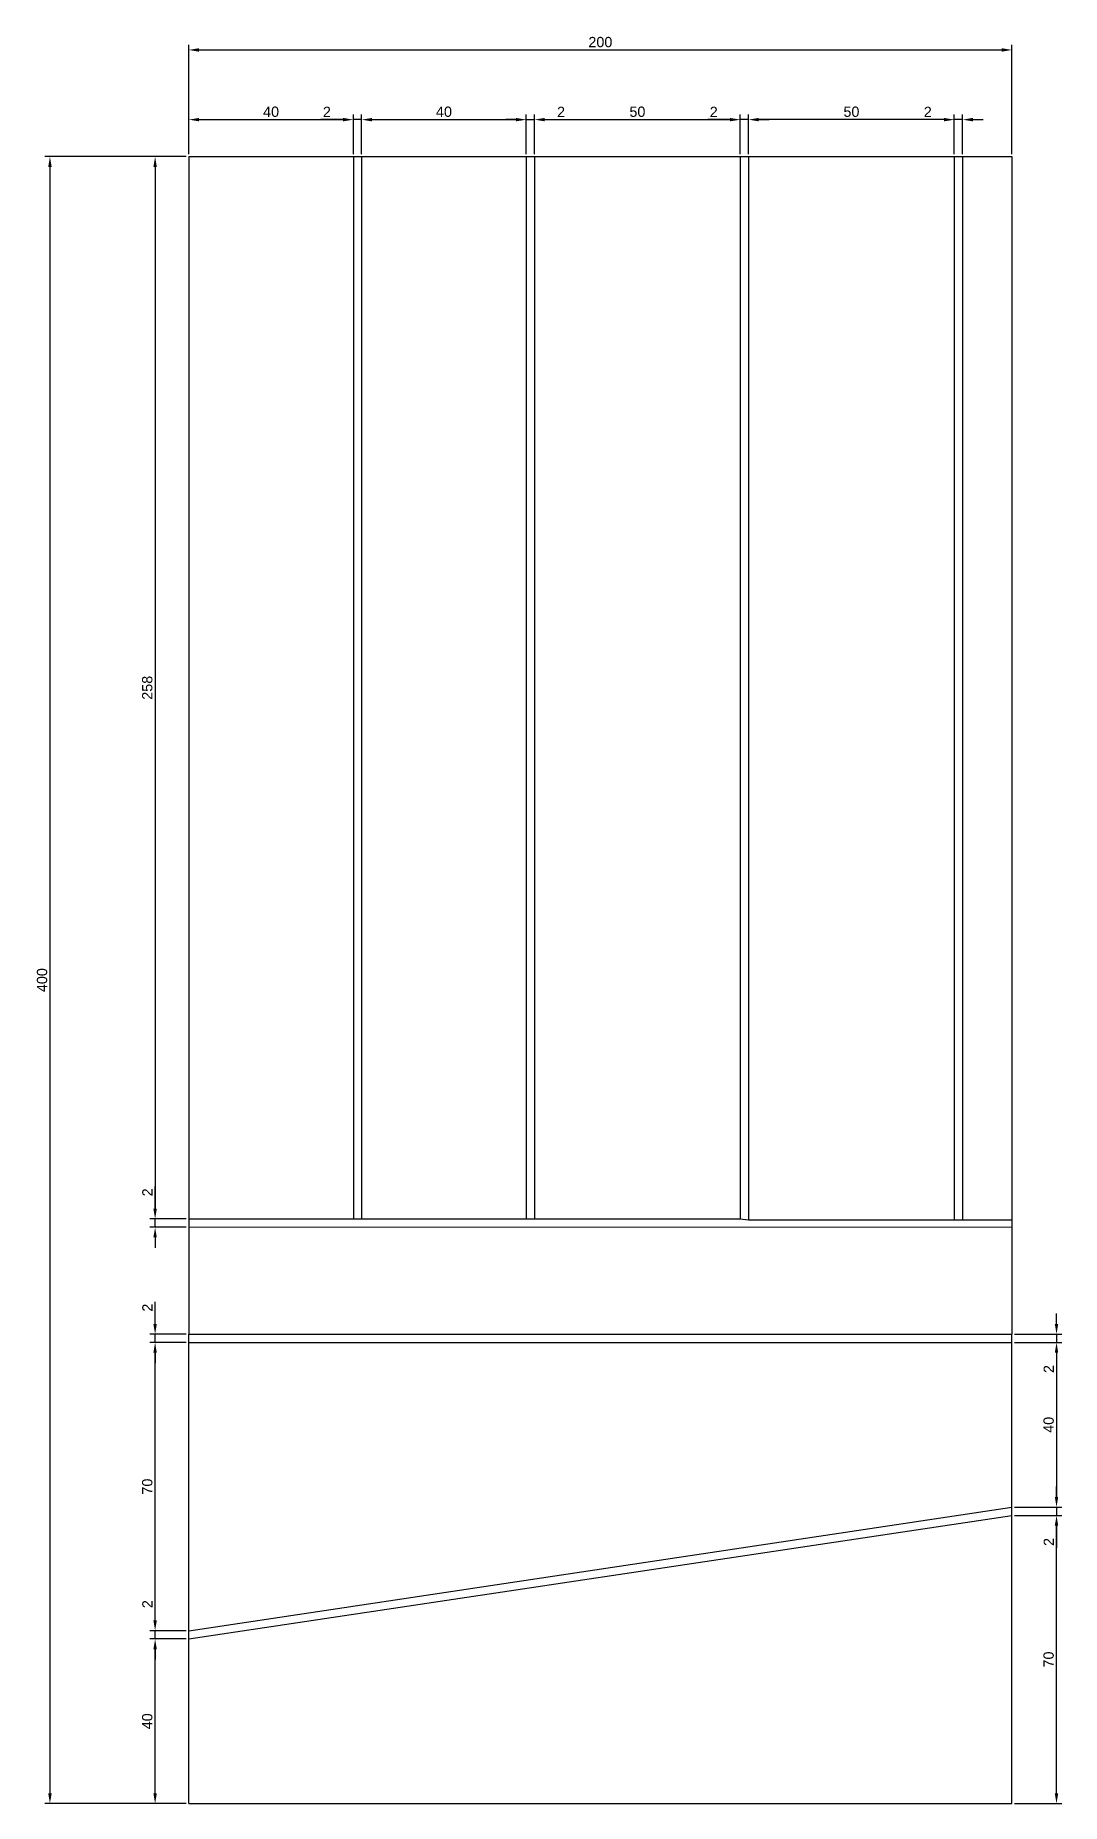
# Model space of a CAD drawing. Header units: millimetres. Extents: x -37 to 212, y 0 to 429.
import ezdxf

# ---------------------------------------------------------------- set-up
doc = ezdxf.new("R2010")
doc.units = ezdxf.units.MM
doc.layers.add('Anno', color=3, linetype='Continuous')
doc.styles.get("Standard").update_dxf_attribs({"font": 'arial.ttf'})
doc.dimstyles.new('ISO-25', dxfattribs={"dimtxt": 2.5, "dimasz": 2.5, "dimexe": 1.25, "dimexo": 0.625, "dimtad": 1, "dimtxsty": 'Standard', "dimcen": 2.5, "dimadec": 0, "dimazin": 0, "dimtfac": 1, "dimtmove": 0, "dimatfit": 3, "dimfxl": 1, "dimarcsym": 0})

# ---------------------------------------------------------------- blocks, each defined once
blk = doc.blocks.new('*D1')
at = {"layer": 'Anno', "color": 0, "lineweight": -2, "transparency": 16777216}
for p, q in [((0, 400.62), (0, 410.23)), ((2.5, 408.98), (37.5, 408.98)), ((40, 400.62), (40, 410.23))]:
    blk.add_line(p, q, dxfattribs=at)
at = {"layer": 'Anno', "color": 0, "transparency": 16777216}
for points in [[(2.5, 409.4), (2.5, 408.57), (0, 408.98)], [(37.5, 409.4), (37.5, 408.57), (40, 408.98)]]:
    blk.add_solid(points, dxfattribs=at)
at = {"layer": 'Defpoints', "color": 0, "transparency": 16777216}
for p in [(40, 408.98), (0, 400), (40, 400)]:
    blk.add_point(p, dxfattribs=at)
at = {"layer": 'Anno', "color": 0, "transparency": 16777216, "insert": (20, 410.89), "char_height": 2.5, "attachment_point": 5}
blk.add_mtext('40', dxfattribs=at)
blk = doc.blocks.new('*D2')
at = {"layer": 'Anno', "color": 0, "lineweight": -2, "transparency": 16777216}
for p, q in [((37.5, 408.98), (32.09, 408.98)), ((40, 400.62), (40, 410.23)), ((42, 408.98), (40, 408.98)), ((42, 400.62), (42, 410.23)), ((44.5, 408.98), (47, 408.98))]:
    blk.add_line(p, q, dxfattribs=at)
at = {"layer": 'Anno', "color": 0, "transparency": 16777216}
for points in [[(37.5, 409.4), (37.5, 408.57), (40, 408.98)], [(44.5, 409.4), (44.5, 408.57), (42, 408.98)]]:
    blk.add_solid(points, dxfattribs=at)
at = {"layer": 'Defpoints', "color": 0, "transparency": 16777216}
for p in [(40, 408.98), (40, 400), (42, 400)]:
    blk.add_point(p, dxfattribs=at)
at = {"layer": 'Anno', "color": 0, "transparency": 16777216, "insert": (33.55, 410.86), "char_height": 2.5, "attachment_point": 5}
blk.add_mtext('2', dxfattribs=at)
blk = doc.blocks.new('*D3')
at = {"layer": 'Anno', "color": 0, "lineweight": -2, "transparency": 16777216}
for p, q in [((42, 400.62), (42, 410.23)), ((44.5, 408.98), (79.5, 408.98)), ((82, 400.62), (82, 410.23))]:
    blk.add_line(p, q, dxfattribs=at)
at = {"layer": 'Anno', "color": 0, "transparency": 16777216}
for points in [[(44.5, 409.4), (44.5, 408.57), (42, 408.98)], [(79.5, 409.4), (79.5, 408.57), (82, 408.98)]]:
    blk.add_solid(points, dxfattribs=at)
at = {"layer": 'Defpoints', "color": 0, "transparency": 16777216}
for p in [(82, 408.98), (42, 400), (82, 400)]:
    blk.add_point(p, dxfattribs=at)
at = {"layer": 'Anno', "color": 0, "transparency": 16777216, "insert": (62, 410.89), "char_height": 2.5, "attachment_point": 5}
blk.add_mtext('40', dxfattribs=at)
blk = doc.blocks.new('*D4')
at = {"layer": 'Anno', "color": 0, "lineweight": -2, "transparency": 16777216}
for p, q in [((79.5, 408.98), (77, 408.98)), ((82, 400.62), (82, 410.23)), ((82, 408.98), (84, 408.98)), ((84, 400.62), (84, 410.23)), ((86.5, 408.98), (91.91, 408.98))]:
    blk.add_line(p, q, dxfattribs=at)
at = {"layer": 'Anno', "color": 0, "transparency": 16777216}
for points in [[(79.5, 409.4), (79.5, 408.57), (82, 408.98)], [(86.5, 409.4), (86.5, 408.57), (84, 408.98)]]:
    blk.add_solid(points, dxfattribs=at)
at = {"layer": 'Defpoints', "color": 0, "transparency": 16777216}
for p in [(84, 408.98), (82, 400), (84, 400)]:
    blk.add_point(p, dxfattribs=at)
at = {"layer": 'Anno', "color": 0, "transparency": 16777216, "insert": (90.45, 410.86), "char_height": 2.5, "attachment_point": 5}
blk.add_mtext('2', dxfattribs=at)
blk = doc.blocks.new('*D5')
at = {"layer": 'Anno', "color": 0, "lineweight": -2, "transparency": 16777216}
for p, q in [((84, 400.62), (84, 410.23)), ((86.5, 408.98), (131.5, 408.98)), ((134, 400.62), (134, 410.23))]:
    blk.add_line(p, q, dxfattribs=at)
at = {"layer": 'Anno', "color": 0, "transparency": 16777216}
for points in [[(86.5, 409.4), (86.5, 408.57), (84, 408.98)], [(131.5, 409.4), (131.5, 408.57), (134, 408.98)]]:
    blk.add_solid(points, dxfattribs=at)
at = {"layer": 'Defpoints', "color": 0, "transparency": 16777216}
for p in [(134, 408.98), (84, 400), (134, 400)]:
    blk.add_point(p, dxfattribs=at)
at = {"layer": 'Anno', "color": 0, "transparency": 16777216, "insert": (109, 410.89), "char_height": 2.5, "attachment_point": 5}
blk.add_mtext('50', dxfattribs=at)
blk = doc.blocks.new('*D7')
at = {"layer": 'Anno', "color": 0, "lineweight": -2, "transparency": 16777216}
for p, q in [((131.5, 408.98), (126.09, 408.98)), ((134, 400.62), (134, 410.23)), ((136, 408.98), (134, 408.98)), ((136, 400.62), (136, 410.23)), ((138.5, 408.98), (141, 408.98))]:
    blk.add_line(p, q, dxfattribs=at)
at = {"layer": 'Anno', "color": 0, "transparency": 16777216}
for points in [[(131.5, 409.4), (131.5, 408.57), (134, 408.98)], [(138.5, 409.4), (138.5, 408.57), (136, 408.98)]]:
    blk.add_solid(points, dxfattribs=at)
at = {"layer": 'Defpoints', "color": 0, "transparency": 16777216}
for p in [(134, 408.98), (134, 400), (136, 400)]:
    blk.add_point(p, dxfattribs=at)
at = {"layer": 'Anno', "color": 0, "transparency": 16777216, "insert": (127.55, 410.86), "char_height": 2.5, "attachment_point": 5}
blk.add_mtext('2', dxfattribs=at)
blk = doc.blocks.new('*D8')
at = {"layer": 'Anno', "color": 0, "lineweight": -2, "transparency": 16777216}
for p, q in [((136, 400.62), (136, 410.23)), ((183.5, 408.98), (138.5, 408.98)), ((186, 400.62), (186, 410.23))]:
    blk.add_line(p, q, dxfattribs=at)
at = {"layer": 'Anno', "color": 0, "transparency": 16777216}
for points in [[(138.5, 409.4), (138.5, 408.57), (136, 408.98)], [(183.5, 409.4), (183.5, 408.57), (186, 408.98)]]:
    blk.add_solid(points, dxfattribs=at)
at = {"layer": 'Defpoints', "color": 0, "transparency": 16777216}
for p in [(136, 408.98), (136, 400), (186, 400)]:
    blk.add_point(p, dxfattribs=at)
at = {"layer": 'Anno', "color": 0, "transparency": 16777216, "insert": (161, 410.89), "char_height": 2.5, "attachment_point": 5}
blk.add_mtext('50', dxfattribs=at)
blk = doc.blocks.new('*D9')
at = {"layer": 'Anno', "color": 0, "lineweight": -2, "transparency": 16777216}
for p, q in [((183.5, 408.98), (178.09, 408.98)), ((186, 400.62), (186, 410.23)), ((188, 408.98), (186, 408.98)), ((188, 400.62), (188, 410.23)), ((190.5, 408.98), (193, 408.98))]:
    blk.add_line(p, q, dxfattribs=at)
at = {"layer": 'Anno', "color": 0, "transparency": 16777216}
for points in [[(183.5, 409.4), (183.5, 408.57), (186, 408.98)], [(190.5, 409.4), (190.5, 408.57), (188, 408.98)]]:
    blk.add_solid(points, dxfattribs=at)
at = {"layer": 'Defpoints', "color": 0, "transparency": 16777216}
for p in [(186, 408.98), (186, 400), (188, 400)]:
    blk.add_point(p, dxfattribs=at)
at = {"layer": 'Anno', "color": 0, "transparency": 16777216, "insert": (179.55, 410.86), "char_height": 2.5, "attachment_point": 5}
blk.add_mtext('2', dxfattribs=at)
blk = doc.blocks.new('*D12')
at = {"layer": 'Anno', "color": 0, "lineweight": -2, "transparency": 16777216}
for p, q in [((-8.18, 116.5), (-8.18, 121.91)), ((-0.62, 114), (-9.43, 114)), ((-0.62, 112), (-9.43, 112)), ((-8.18, 112), (-8.18, 114)), ((-8.18, 109.5), (-8.18, 107))]:
    blk.add_line(p, q, dxfattribs=at)
at = {"layer": 'Anno', "color": 0, "transparency": 16777216}
for points in [[(-8.6, 116.5), (-7.77, 116.5), (-8.18, 114)], [(-8.6, 109.5), (-7.77, 109.5), (-8.18, 112)]]:
    blk.add_solid(points, dxfattribs=at)
at = {"layer": 'Defpoints', "color": 0, "transparency": 16777216}
for p in [(-8.18, 114), (0, 114), (0, 112)]:
    blk.add_point(p, dxfattribs=at)
at = {"layer": 'Anno', "color": 0, "transparency": 16777216, "insert": (-10.06, 120.45), "char_height": 2.5, "attachment_point": 5, "rotation": 90}
blk.add_mtext('2', dxfattribs=at)
blk = doc.blocks.new('*D13')
at = {"layer": 'Anno', "color": 0, "lineweight": -2, "transparency": 16777216}
for p, q in [((-0.62, 112), (-9.43, 112)), ((-8.18, 44.5), (-8.18, 109.5)), ((-0.62, 42), (-9.43, 42))]:
    blk.add_line(p, q, dxfattribs=at)
at = {"layer": 'Anno', "color": 0, "transparency": 16777216}
for points in [[(-8.6, 109.5), (-7.77, 109.5), (-8.18, 112)], [(-8.6, 44.5), (-7.77, 44.5), (-8.18, 42)]]:
    blk.add_solid(points, dxfattribs=at)
at = {"layer": 'Defpoints', "color": 0, "transparency": 16777216}
for p in [(-8.18, 112), (0, 112), (0, 42)]:
    blk.add_point(p, dxfattribs=at)
at = {"layer": 'Anno', "color": 0, "transparency": 16777216, "insert": (-10.08, 77), "char_height": 2.5, "attachment_point": 5, "rotation": 90}
blk.add_mtext('70', dxfattribs=at)
blk = doc.blocks.new('*D14')
at = {"layer": 'Anno', "color": 0, "lineweight": -2, "transparency": 16777216}
for p, q in [((-8.18, 44.5), (-8.18, 49.91)), ((-0.62, 42), (-9.43, 42)), ((-0.62, 40), (-9.43, 40)), ((-8.18, 40), (-8.18, 42)), ((-8.18, 37.5), (-8.18, 35))]:
    blk.add_line(p, q, dxfattribs=at)
at = {"layer": 'Anno', "color": 0, "transparency": 16777216}
for points in [[(-8.6, 44.5), (-7.77, 44.5), (-8.18, 42)], [(-8.6, 37.5), (-7.77, 37.5), (-8.18, 40)]]:
    blk.add_solid(points, dxfattribs=at)
at = {"layer": 'Defpoints', "color": 0, "transparency": 16777216}
for p in [(-8.18, 42), (0, 42), (0, 40)]:
    blk.add_point(p, dxfattribs=at)
at = {"layer": 'Anno', "color": 0, "transparency": 16777216, "insert": (-10.06, 48.45), "char_height": 2.5, "attachment_point": 5, "rotation": 90}
blk.add_mtext('2', dxfattribs=at)
blk = doc.blocks.new('*D15')
at = {"layer": 'Anno', "color": 0, "lineweight": -2, "transparency": 16777216}
for p, q in [((-0.62, 40), (-9.43, 40)), ((-8.18, 2.5), (-8.18, 37.5)), ((-0.62, 0), (-9.43, 0))]:
    blk.add_line(p, q, dxfattribs=at)
at = {"layer": 'Anno', "color": 0, "transparency": 16777216}
for points in [[(-8.6, 37.5), (-7.77, 37.5), (-8.18, 40)], [(-8.6, 2.5), (-7.77, 2.5), (-8.18, 0)]]:
    blk.add_solid(points, dxfattribs=at)
at = {"layer": 'Defpoints', "color": 0, "transparency": 16777216}
for p in [(-8.18, 40), (0, 40), (0, 0)]:
    blk.add_point(p, dxfattribs=at)
at = {"layer": 'Anno', "color": 0, "transparency": 16777216, "insert": (-10.08, 20), "char_height": 2.5, "attachment_point": 5, "rotation": 90}
blk.add_mtext('40', dxfattribs=at)
blk = doc.blocks.new('*D16')
at = {"layer": 'Anno', "color": 0, "lineweight": -2, "transparency": 16777216}
for p, q in [((200.62, 70), (212.08, 70)), ((210.83, 2.5), (210.83, 67.5)), ((200.62, 0), (212.08, 0))]:
    blk.add_line(p, q, dxfattribs=at)
at = {"layer": 'Anno', "color": 0, "transparency": 16777216}
for points in [[(210.41, 67.5), (211.24, 67.5), (210.83, 70)], [(210.41, 2.5), (211.24, 2.5), (210.83, 0)]]:
    blk.add_solid(points, dxfattribs=at)
at = {"layer": 'Defpoints', "color": 0, "transparency": 16777216}
for p in [(200, 70), (210.83, 70), (200, 0)]:
    blk.add_point(p, dxfattribs=at)
at = {"layer": 'Anno', "color": 0, "transparency": 16777216, "insert": (208.92, 35), "char_height": 2.5, "attachment_point": 5, "rotation": 90}
blk.add_mtext('70', dxfattribs=at)
blk = doc.blocks.new('*D17')
at = {"layer": 'Anno', "color": 0, "lineweight": -2, "transparency": 16777216}
for p, q in [((210.83, 74.5), (210.83, 77)), ((200.62, 72), (212.08, 72)), ((200.62, 70), (212.08, 70)), ((210.83, 72), (210.83, 70)), ((210.83, 67.5), (210.83, 62.09))]:
    blk.add_line(p, q, dxfattribs=at)
at = {"layer": 'Anno', "color": 0, "transparency": 16777216}
for points in [[(210.41, 74.5), (211.24, 74.5), (210.83, 72)], [(210.41, 67.5), (211.24, 67.5), (210.83, 70)]]:
    blk.add_solid(points, dxfattribs=at)
at = {"layer": 'Defpoints', "color": 0, "transparency": 16777216}
for p in [(200, 72), (200, 70), (210.83, 70)]:
    blk.add_point(p, dxfattribs=at)
at = {"layer": 'Anno', "color": 0, "transparency": 16777216, "insert": (208.95, 63.55), "char_height": 2.5, "attachment_point": 5, "rotation": 90}
blk.add_mtext('2', dxfattribs=at)
blk = doc.blocks.new('*D18')
at = {"layer": 'Anno', "color": 0, "lineweight": -2, "transparency": 16777216}
for p, q in [((200.62, 112), (212.08, 112)), ((210.83, 109.5), (210.83, 74.5)), ((200.62, 72), (212.08, 72))]:
    blk.add_line(p, q, dxfattribs=at)
at = {"layer": 'Anno', "color": 0, "transparency": 16777216}
for points in [[(210.41, 109.5), (211.24, 109.5), (210.83, 112)], [(210.41, 74.5), (211.24, 74.5), (210.83, 72)]]:
    blk.add_solid(points, dxfattribs=at)
at = {"layer": 'Defpoints', "color": 0, "transparency": 16777216}
for p in [(200, 112), (200, 72), (210.83, 72)]:
    blk.add_point(p, dxfattribs=at)
at = {"layer": 'Anno', "color": 0, "transparency": 16777216, "insert": (208.92, 92), "char_height": 2.5, "attachment_point": 5, "rotation": 90}
blk.add_mtext('40', dxfattribs=at)
blk = doc.blocks.new('*D19')
at = {"layer": 'Anno', "color": 0, "lineweight": -2, "transparency": 16777216}
for p, q in [((210.83, 116.5), (210.83, 119)), ((200.62, 114), (212.08, 114)), ((200.62, 112), (212.08, 112)), ((210.83, 114), (210.83, 112)), ((210.83, 109.5), (210.83, 104.09))]:
    blk.add_line(p, q, dxfattribs=at)
at = {"layer": 'Anno', "color": 0, "transparency": 16777216}
for points in [[(210.41, 116.5), (211.24, 116.5), (210.83, 114)], [(210.41, 109.5), (211.24, 109.5), (210.83, 112)]]:
    blk.add_solid(points, dxfattribs=at)
at = {"layer": 'Defpoints', "color": 0, "transparency": 16777216}
for p in [(200, 114), (200, 112), (210.83, 112)]:
    blk.add_point(p, dxfattribs=at)
at = {"layer": 'Anno', "color": 0, "transparency": 16777216, "insert": (208.95, 105.55), "char_height": 2.5, "attachment_point": 5, "rotation": 90}
blk.add_mtext('2', dxfattribs=at)
blk = doc.blocks.new('*D20')
at = {"layer": 'Anno', "color": 0, "lineweight": -2, "transparency": 16777216}
for p, q in [((0, 400.62), (0, 427.16)), ((2.5, 425.91), (197.5, 425.91)), ((200, 400.62), (200, 427.16))]:
    blk.add_line(p, q, dxfattribs=at)
at = {"layer": 'Anno', "color": 0, "transparency": 16777216}
for points in [[(2.5, 426.33), (2.5, 425.49), (0, 425.91)], [(197.5, 426.33), (197.5, 425.49), (200, 425.91)]]:
    blk.add_solid(points, dxfattribs=at)
at = {"layer": 'Defpoints', "color": 0, "transparency": 16777216}
for p in [(200, 425.91), (0, 400), (200, 400)]:
    blk.add_point(p, dxfattribs=at)
at = {"layer": 'Anno', "color": 0, "transparency": 16777216, "insert": (100, 427.81), "char_height": 2.5, "attachment_point": 5}
blk.add_mtext('200', dxfattribs=at)
blk = doc.blocks.new('*D21')
at = {"layer": 'Anno', "color": 0, "lineweight": -2, "transparency": 16777216}
for p, q in [((-0.62, 400), (-34.99, 400)), ((-33.74, 397.5), (-33.74, 2.5)), ((-0.62, 0), (-34.99, 0))]:
    blk.add_line(p, q, dxfattribs=at)
at = {"layer": 'Anno', "color": 0, "transparency": 16777216}
for points in [[(-34.15, 397.5), (-33.32, 397.5), (-33.74, 400)], [(-34.15, 2.5), (-33.32, 2.5), (-33.74, 0)]]:
    blk.add_solid(points, dxfattribs=at)
at = {"layer": 'Defpoints', "color": 0, "transparency": 16777216}
for p in [(0, 400), (-33.74, 0), (0, 0)]:
    blk.add_point(p, dxfattribs=at)
at = {"layer": 'Anno', "color": 0, "transparency": 16777216, "insert": (-35.64, 200), "char_height": 2.5, "attachment_point": 5, "rotation": 90}
blk.add_mtext('400', dxfattribs=at)
blk = doc.blocks.new('*D22')
at = {"layer": 'Anno', "color": 0, "lineweight": -2, "transparency": 16777216}
for p, q in [((-0.63, 400), (-9.43, 400)), ((-8.18, 397.5), (-8.18, 144.5)), ((-0.63, 142), (-9.43, 142))]:
    blk.add_line(p, q, dxfattribs=at)
at = {"layer": 'Anno', "color": 0, "transparency": 16777216}
for points in [[(-8.6, 397.5), (-7.77, 397.5), (-8.18, 400)], [(-8.6, 144.5), (-7.77, 144.5), (-8.18, 142)]]:
    blk.add_solid(points, dxfattribs=at)
at = {"layer": 'Defpoints', "color": 0, "transparency": 16777216}
for p in [(0, 400), (-8.18, 142), (0, 142)]:
    blk.add_point(p, dxfattribs=at)
at = {"layer": 'Anno', "color": 0, "transparency": 16777216, "insert": (-10.08, 271), "char_height": 2.5, "attachment_point": 5, "rotation": 90}
blk.add_mtext('258', dxfattribs=at)
blk = doc.blocks.new('*D23')
at = {"layer": 'Anno', "color": 0, "lineweight": -2, "transparency": 16777216}
for p, q in [((-8.18, 144.5), (-8.18, 149.91)), ((-0.63, 142), (-9.43, 142)), ((-8.18, 140), (-8.18, 142)), ((-0.63, 140), (-9.43, 140)), ((-8.18, 137.5), (-8.18, 135))]:
    blk.add_line(p, q, dxfattribs=at)
at = {"layer": 'Anno', "color": 0, "transparency": 16777216}
for points in [[(-8.6, 144.5), (-7.77, 144.5), (-8.18, 142)], [(-8.6, 137.5), (-7.77, 137.5), (-8.18, 140)]]:
    blk.add_solid(points, dxfattribs=at)
at = {"layer": 'Defpoints', "color": 0, "transparency": 16777216}
for p in [(-8.18, 142), (0, 142), (0, 140)]:
    blk.add_point(p, dxfattribs=at)
at = {"layer": 'Anno', "color": 0, "transparency": 16777216, "insert": (-10.06, 148.45), "char_height": 2.5, "attachment_point": 5, "rotation": 90}
blk.add_mtext('2', dxfattribs=at)

msp = doc.modelspace()

# ---------------------------------------------------------------- linework, layer by layer
for p, q in [((0, 400), (40, 400)), ((0, 400), (0, 142)), ((40, 400), (42, 400)), ((40, 400), (40, 142)), ((42, 400), (82, 400)), ((42, 400), (42, 142)), ((82, 400), (84, 400)), ((82, 400), (82, 142)), ((84, 400), (134, 400)), ((84, 400), (84, 142)), ((134, 400), (136, 400)), ((134, 400), (134, 142)), ((136, 400), (186, 400)), ((136, 400), (136, 141.787)), ((186, 400), (185.989, 141.787)), ((186, 400), (200, 400)), ((186, 400), (188, 400)), ((188, 400), (188, 141.787)), ((200, 400), (200, 114)), ((0, 142), (40, 142)), ((0, 142), (0, 130)), ((0, 142), (0, 140)), ((40, 142), (42, 142)), ((42, 142), (82, 142)), ((82, 142), (84, 142)), ((84, 142), (134, 142)), ((134, 142), (135.989, 141.787)), ((135.989, 141.787), (185.989, 141.787)), ((185.989, 141.787), (187.989, 141.787)), ((187.989, 141.787), (200, 141.787)), ((0, 140), (200, 140.046)), ((0, 130), (0, 114)), ((0, 130), (0, 128)), ((200, 130), (200, 128)), ((0, 112), (0, 114)), ((0, 114), (200, 114)), ((0, 42), (0, 112)), ((0, 112), (200, 112)), ((200, 112), (200, 114)), ((200, 72), (200, 112)), ((0, 42), (200, 72)), ((0, 40), (200, 70)), ((200, 70), (200, 72)), ((200, 0), (200, 70)), ((0, 40), (0, 42)), ((0, 0), (0, 40)), ((0, 0), (200, 0))]:
    msp.add_line(p, q)

# ---------------------------------------------------------------- dimensions: what is measured, and where the dimension line sits
at = {"layer": 'Anno'}
for base, p1, p2, picture, middle in [((200, 425.911), (0, 400), (200, 400), '*D20', (100, 427.812)), ((40, 408.984), (0, 400), (40, 400), '*D1', (20, 410.886)), ((40, 408.984), (42, 400), (40, 400), '*D2', (33.547, 410.865)), ((82, 408.984), (42, 400), (82, 400), '*D3', (62, 410.886)), ((84, 408.984), (82, 400), (84, 400), '*D4', (90.453, 410.865)), ((134, 408.984), (84, 400), (134, 400), '*D5', (109, 410.886)), ((134, 408.984), (136, 400), (134, 400), '*D7', (127.547, 410.865)), ((136, 408.984), (186, 400), (136, 400), '*D8', (161, 410.886)), ((186, 408.984), (188, 400), (186, 400), '*D9', (179.547, 410.865))]:
    dim = msp.add_linear_dim(base=base, p1=p1, p2=p2, dimstyle='ISO-25', dxfattribs=at)
    dim.commit()
    dim.dimension.update_dxf_attribs({"geometry": picture, "text_midpoint": middle})
for base, p1, p2, picture, middle in [((-33.737, 0), (0, 400), (0, 0), '*D21', (-35.638, 200)), ((-8.183, 142), (0, 400), (0, 142), '*D22', (-10.085, 271)), ((-8.183, 142), (0, 140), (0, 142), '*D23', (-10.063, 148.453)), ((-8.183, 114), (0, 112), (0, 114), '*D12', (-10.063, 120.453)), ((210.825, 112), (200, 114), (200, 112), '*D19', (208.945, 105.547)), ((-8.183, 112), (0, 42), (0, 112), '*D13', (-10.085, 77)), ((210.825, 72), (200, 112), (200, 72), '*D18', (208.924, 92)), ((210.825, 70), (200, 72), (200, 70), '*D17', (208.945, 63.547)), ((210.825, 70), (200, 0), (200, 70), '*D16', (208.924, 35)), ((-8.183, 42), (0, 40), (0, 42), '*D14', (-10.063, 48.453)), ((-8.183, 40), (0, 0), (0, 40), '*D15', (-10.085, 20))]:
    dim = msp.add_linear_dim(base=base, p1=p1, p2=p2, angle=90, dimstyle='ISO-25', dxfattribs=at)
    dim.commit()
    dim.dimension.update_dxf_attribs({"geometry": picture, "text_midpoint": middle})

doc.saveas('drawing.dxf')
